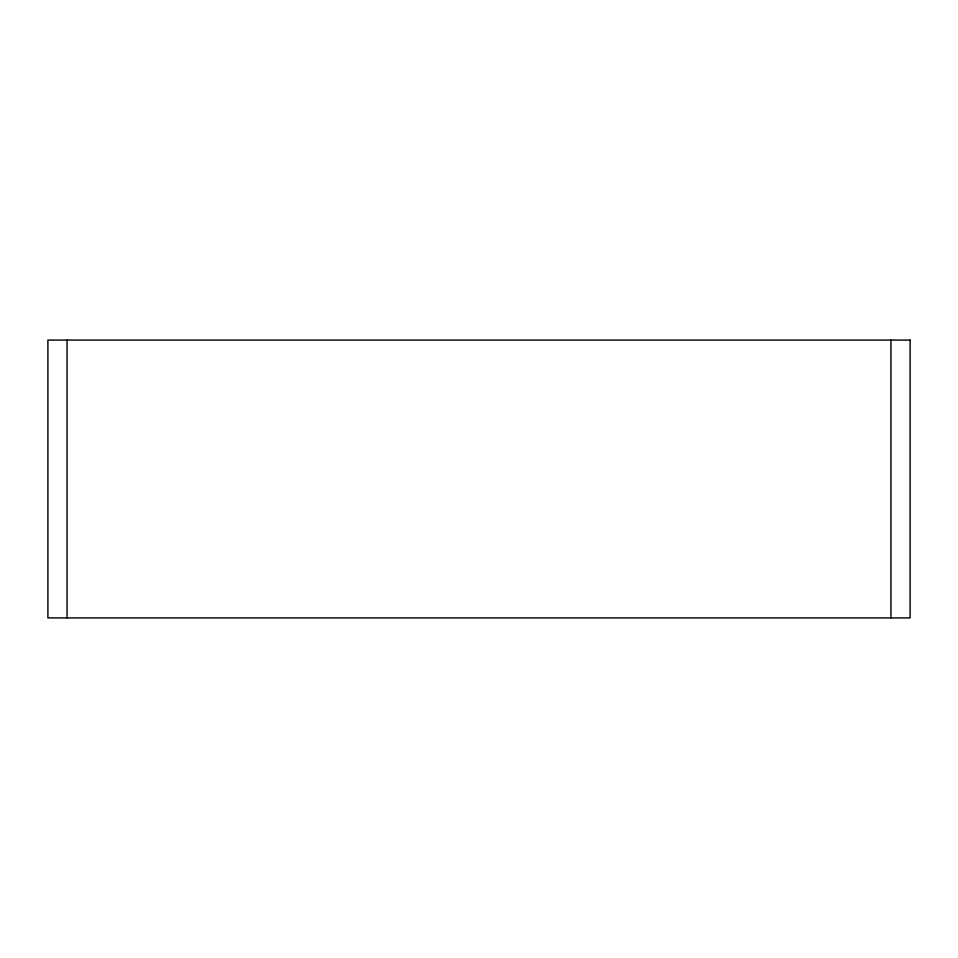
<?xml version="1.0" encoding="UTF-8"?>
<svg xmlns="http://www.w3.org/2000/svg" width="958" height="958" viewBox="0 0 958 958"><rect width="100%" height="100%" fill="white"/><g stroke="black" fill="none" stroke-linecap="round" stroke-linejoin="round"><path stroke-width="1.44" d="M890.94 340.09L890.94 617.91M67.06 340.09L67.06 617.91M910.1 340.09L47.9 340.09L47.9 617.91L910.1 617.91L910.1 340.09"/></g></svg>
